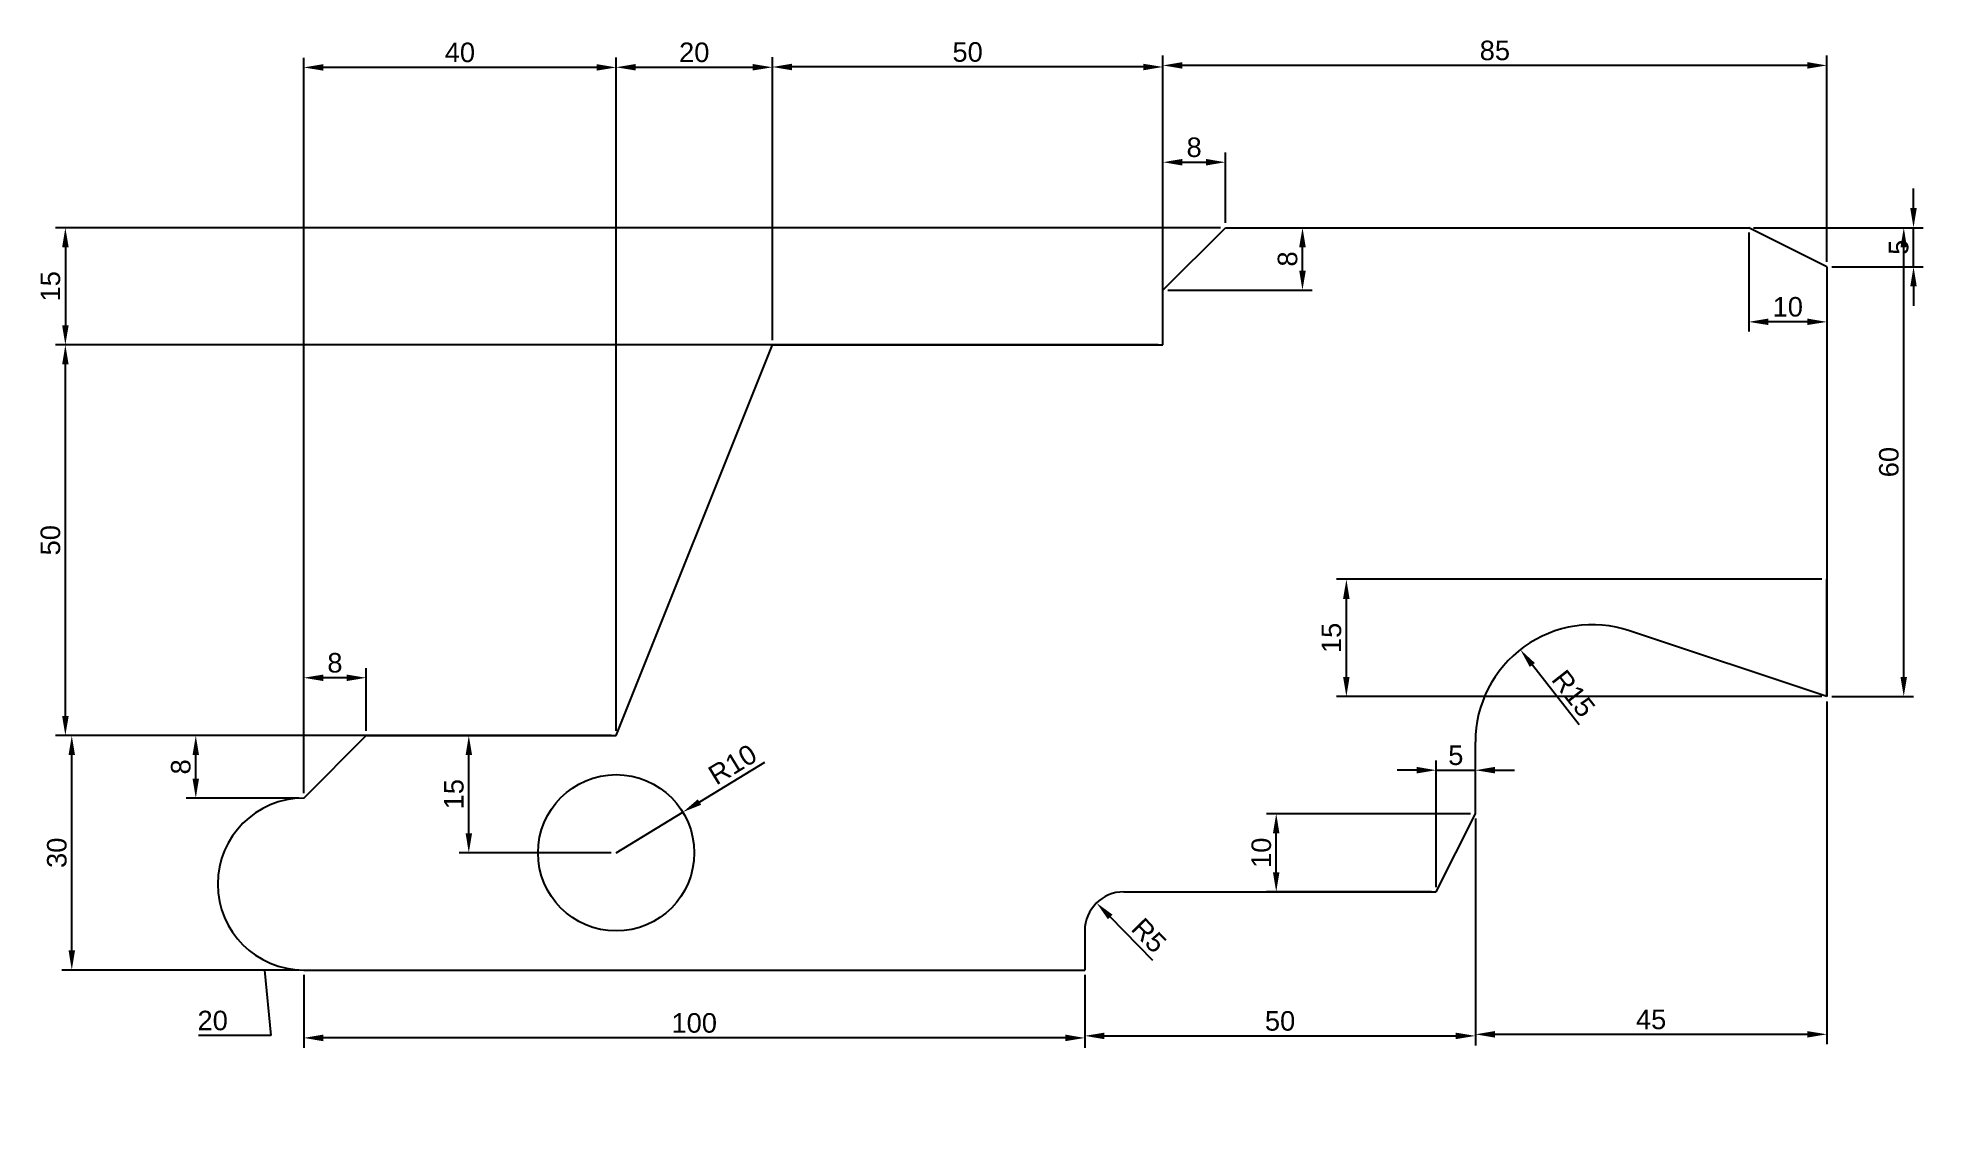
# Model space of a CAD drawing. Header units: millimetres. Extents: x -14 to 227, y 0 to 139.
import ezdxf

# ---------------------------------------------------------------- set-up
doc = ezdxf.new("R2010")
doc.units = ezdxf.units.MM
doc.styles.get("Standard").update_dxf_attribs({"font": 'arial.ttf'})
doc.dimstyles.new('ISO-25', dxfattribs={"dimtxt": 2.5, "dimasz": 2.5, "dimexe": 1.25, "dimexo": 0.625, "dimtad": 1, "dimtxsty": 'Standard', "dimcen": 2.5, "dimadec": 0, "dimazin": 0, "dimtfac": 1, "dimtmove": 0, "dimatfit": 3, "dimfxl": 1, "dimarcsym": 0})

# ---------------------------------------------------------------- blocks, each defined once
blk = doc.blocks.new('*D1')
at = {"color": 0, "lineweight": -2}
for p, q in [((19.38, 20), (15, 20)), ((15, 20), (15.78, 11.62)), ((15.78, 11.62), (6.54, 11.62))]:
    blk.add_line(p, q, dxfattribs=at)
at = {"layer": 'Defpoints', "color": 0}
for p in [(20, 20), (10.78, 11.62), (0, 0)]:
    blk.add_point(p, dxfattribs=at)
at = {"color": 0, "insert": (8.35, 13.52), "char_height": 2.5, "attachment_point": 5}
blk.add_mtext('20', dxfattribs=at)
blk = doc.blocks.new('*D2')
at = {"color": 0, "lineweight": -2}
for p, q in [((20, 19.38), (20, 10.06)), ((120, 19.38), (120, 10.06)), ((117.5, 11.31), (22.5, 11.31))]:
    blk.add_line(p, q, dxfattribs=at)
at = {"color": 0}
for points in [[(22.5, 11.73), (22.5, 10.89), (20, 11.31)], [(117.5, 11.73), (117.5, 10.89), (120, 11.31)]]:
    blk.add_solid(points, dxfattribs=at)
at = {"layer": 'Defpoints', "color": 0}
for p in [(20, 20), (120, 20), (20, 11.31)]:
    blk.add_point(p, dxfattribs=at)
at = {"color": 0, "insert": (70, 13.21), "char_height": 2.5, "attachment_point": 5}
blk.add_mtext('100', dxfattribs=at)
blk = doc.blocks.new('*D4')
at = {"color": 0, "lineweight": -2}
for p, q in [((205.62, 115), (226.1, 115)), ((224.85, 57.5), (224.85, 112.5)), ((215.62, 55), (226.1, 55))]:
    blk.add_line(p, q, dxfattribs=at)
at = {"color": 0}
for points in [[(224.43, 112.5), (225.26, 112.5), (224.85, 115)], [(224.43, 57.5), (225.26, 57.5), (224.85, 55)]]:
    blk.add_solid(points, dxfattribs=at)
at = {"layer": 'Defpoints', "color": 0}
for p in [(205, 115), (224.85, 115), (215, 55)]:
    blk.add_point(p, dxfattribs=at)
at = {"color": 0, "insert": (222.95, 85), "char_height": 2.5, "attachment_point": 5, "rotation": 90}
blk.add_mtext('60', dxfattribs=at)
blk = doc.blocks.new('*D5')
at = {"color": 0, "lineweight": -2}
for p, q in [((170, 39.38), (170, 10.32)), ((120, 19.38), (120, 10.32)), ((122.5, 11.57), (167.5, 11.57))]:
    blk.add_line(p, q, dxfattribs=at)
at = {"color": 0}
for points in [[(122.5, 11.98), (122.5, 11.15), (120, 11.57)], [(167.5, 11.98), (167.5, 11.15), (170, 11.57)]]:
    blk.add_solid(points, dxfattribs=at)
at = {"layer": 'Defpoints', "color": 0}
for p in [(170, 40), (120, 20), (170, 11.57)]:
    blk.add_point(p, dxfattribs=at)
at = {"color": 0, "insert": (145, 13.47), "char_height": 2.5, "attachment_point": 5}
blk.add_mtext('50', dxfattribs=at)
blk = doc.blocks.new('*D6')
at = {"color": 0, "lineweight": -2}
for p, q in [((215, 54.38), (215, 10.52)), ((170, 38.75), (170, 10.52)), ((172.5, 11.77), (212.5, 11.77))]:
    blk.add_line(p, q, dxfattribs=at)
at = {"color": 0}
for points in [[(172.5, 12.18), (172.5, 11.35), (170, 11.77)], [(212.5, 12.18), (212.5, 11.35), (215, 11.77)]]:
    blk.add_solid(points, dxfattribs=at)
at = {"layer": 'Defpoints', "color": 0}
for p in [(215, 55), (170, 39.38), (215, 11.77)]:
    blk.add_point(p, dxfattribs=at)
at = {"color": 0, "insert": (192.5, 13.66), "char_height": 2.5, "attachment_point": 5}
blk.add_mtext('45', dxfattribs=at)
blk = doc.blocks.new('*D7')
at = {"color": 0, "lineweight": -2}
for p, q in [((130, 107.62), (130, 137.02)), ((212.5, 135.77), (132.5, 135.77)), ((215, 110.62), (215, 137.02))]:
    blk.add_line(p, q, dxfattribs=at)
at = {"color": 0}
for points in [[(132.5, 136.19), (132.5, 135.35), (130, 135.77)], [(212.5, 136.19), (212.5, 135.35), (215, 135.77)]]:
    blk.add_solid(points, dxfattribs=at)
at = {"layer": 'Defpoints', "color": 0}
for p in [(130, 135.77), (215, 110), (130, 107)]:
    blk.add_point(p, dxfattribs=at)
at = {"color": 0, "insert": (172.5, 137.67), "char_height": 2.5, "attachment_point": 5}
blk.add_mtext('85', dxfattribs=at)
blk = doc.blocks.new('*D8')
at = {"color": 0, "lineweight": -2}
for p, q in [((80, 100.62), (80, 136.82)), ((127.5, 135.57), (82.5, 135.57)), ((130, 100.62), (130, 136.82))]:
    blk.add_line(p, q, dxfattribs=at)
at = {"color": 0}
for points in [[(82.5, 135.98), (82.5, 135.15), (80, 135.57)], [(127.5, 135.98), (127.5, 135.15), (130, 135.57)]]:
    blk.add_solid(points, dxfattribs=at)
at = {"layer": 'Defpoints', "color": 0}
for p in [(80, 135.57), (80, 100), (130, 100)]:
    blk.add_point(p, dxfattribs=at)
at = {"color": 0, "insert": (105, 137.47), "char_height": 2.5, "attachment_point": 5}
blk.add_mtext('50', dxfattribs=at)
blk = doc.blocks.new('*D9')
at = {"color": 0, "lineweight": -2}
for p, q in [((60, 50.62), (60, 136.78)), ((62.5, 135.53), (77.5, 135.53)), ((80, 100.62), (80, 136.78))]:
    blk.add_line(p, q, dxfattribs=at)
at = {"color": 0}
for points in [[(62.5, 135.95), (62.5, 135.12), (60, 135.53)], [(77.5, 135.95), (77.5, 135.12), (80, 135.53)]]:
    blk.add_solid(points, dxfattribs=at)
at = {"layer": 'Defpoints', "color": 0}
for p in [(80, 135.53), (80, 100), (60, 50)]:
    blk.add_point(p, dxfattribs=at)
at = {"color": 0, "insert": (70, 137.43), "char_height": 2.5, "attachment_point": 5}
blk.add_mtext('20', dxfattribs=at)
blk = doc.blocks.new('*D10')
at = {"color": 0, "lineweight": -2}
for p, q in [((20, 50.62), (20, 136.76)), ((57.5, 135.51), (22.5, 135.51)), ((60, 50.62), (60, 136.76))]:
    blk.add_line(p, q, dxfattribs=at)
at = {"color": 0}
for points in [[(22.5, 135.93), (22.5, 135.1), (20, 135.51)], [(57.5, 135.93), (57.5, 135.1), (60, 135.51)]]:
    blk.add_solid(points, dxfattribs=at)
at = {"layer": 'Defpoints', "color": 0}
for p in [(20, 135.51), (20, 50), (60, 50)]:
    blk.add_point(p, dxfattribs=at)
at = {"color": 0, "insert": (40, 137.42), "char_height": 2.5, "attachment_point": 5}
blk.add_mtext('40', dxfattribs=at)
blk = doc.blocks.new('*D11')
at = {"color": 0, "lineweight": -2}
for p, q in [((137.38, 115), (-11.76, 115)), ((-10.51, 112.5), (-10.51, 102.5)), ((129.38, 100), (-11.76, 100))]:
    blk.add_line(p, q, dxfattribs=at)
at = {"color": 0}
for points in [[(-10.92, 112.5), (-10.09, 112.5), (-10.51, 115)], [(-10.92, 102.5), (-10.09, 102.5), (-10.51, 100)]]:
    blk.add_solid(points, dxfattribs=at)
at = {"layer": 'Defpoints', "color": 0}
for p in [(138, 115), (-10.51, 100), (130, 100)]:
    blk.add_point(p, dxfattribs=at)
at = {"color": 0, "insert": (-12.41, 107.5), "char_height": 2.5, "attachment_point": 5, "rotation": 90}
blk.add_mtext('15', dxfattribs=at)
blk = doc.blocks.new('*D12')
at = {"color": 0, "lineweight": -2}
for p, q in [((79.38, 100), (-11.76, 100)), ((-10.51, 52.5), (-10.51, 97.5)), ((59.38, 50), (-11.76, 50))]:
    blk.add_line(p, q, dxfattribs=at)
at = {"color": 0}
for points in [[(-10.92, 97.5), (-10.09, 97.5), (-10.51, 100)], [(-10.92, 52.5), (-10.09, 52.5), (-10.51, 50)]]:
    blk.add_solid(points, dxfattribs=at)
at = {"layer": 'Defpoints', "color": 0}
for p in [(-10.51, 100), (80, 100), (60, 50)]:
    blk.add_point(p, dxfattribs=at)
at = {"color": 0, "insert": (-12.41, 75), "char_height": 2.5, "attachment_point": 5, "rotation": 90}
blk.add_mtext('50', dxfattribs=at)
blk = doc.blocks.new('*D13')
at = {"color": 0, "lineweight": -2}
for p, q in [((27.38, 50), (-10.94, 50)), ((-9.69, 22.5), (-9.69, 47.5)), ((19.38, 20), (-10.94, 20))]:
    blk.add_line(p, q, dxfattribs=at)
at = {"color": 0}
for points in [[(-10.1, 47.5), (-9.27, 47.5), (-9.69, 50)], [(-10.1, 22.5), (-9.27, 22.5), (-9.69, 20)]]:
    blk.add_solid(points, dxfattribs=at)
at = {"layer": 'Defpoints', "color": 0}
for p in [(-9.69, 50), (28, 50), (20, 20)]:
    blk.add_point(p, dxfattribs=at)
at = {"color": 0, "insert": (-11.59, 35), "char_height": 2.5, "attachment_point": 5, "rotation": 90}
blk.add_mtext('30', dxfattribs=at)
blk = doc.blocks.new('*D14')
at = {"color": 0, "lineweight": -2}
for p, q in [((59.38, 50), (39.89, 50)), ((41.14, 37.5), (41.14, 47.5)), ((59.38, 35), (39.89, 35))]:
    blk.add_line(p, q, dxfattribs=at)
at = {"color": 0}
for points in [[(40.73, 47.5), (41.56, 47.5), (41.14, 50)], [(40.73, 37.5), (41.56, 37.5), (41.14, 35)]]:
    blk.add_solid(points, dxfattribs=at)
at = {"layer": 'Defpoints', "color": 0}
for p in [(41.14, 50), (60, 50), (60, 35)]:
    blk.add_point(p, dxfattribs=at)
at = {"color": 0, "insert": (39.24, 42.5), "char_height": 2.5, "attachment_point": 5, "rotation": 90}
blk.add_mtext('15', dxfattribs=at)
blk = doc.blocks.new('*D15')
at = {"color": 0, "lineweight": -2}
for p, q in [((19.38, 50), (4.94, 50)), ((6.19, 44.5), (6.19, 47.5)), ((19.38, 42), (4.94, 42))]:
    blk.add_line(p, q, dxfattribs=at)
at = {"color": 0}
for points in [[(5.77, 47.5), (6.6, 47.5), (6.19, 50)], [(5.77, 44.5), (6.6, 44.5), (6.19, 42)]]:
    blk.add_solid(points, dxfattribs=at)
at = {"layer": 'Defpoints', "color": 0}
for p in [(6.19, 50), (20, 50), (20, 42)]:
    blk.add_point(p, dxfattribs=at)
at = {"color": 0, "insert": (4.28, 46), "char_height": 2.5, "attachment_point": 5, "rotation": 90}
blk.add_mtext('8', dxfattribs=at)
blk = doc.blocks.new('*D16')
at = {"color": 0, "lineweight": -2}
for p, q in [((20, 42.62), (20, 58.65)), ((28, 50.63), (28, 58.65)), ((25.5, 57.4), (22.5, 57.4))]:
    blk.add_line(p, q, dxfattribs=at)
at = {"color": 0}
for points in [[(22.5, 57.81), (22.5, 56.98), (20, 57.4)], [(25.5, 57.81), (25.5, 56.98), (28, 57.4)]]:
    blk.add_solid(points, dxfattribs=at)
at = {"layer": 'Defpoints', "color": 0}
for p in [(20, 57.4), (28, 50), (20, 42)]:
    blk.add_point(p, dxfattribs=at)
at = {"color": 0, "insert": (24, 59.3), "char_height": 2.5, "attachment_point": 5}
blk.add_mtext('8', dxfattribs=at)
blk = doc.blocks.new('*D17')
at = {"color": 0, "lineweight": -2}
for p, q in [((130, 108.25), (130, 124.63)), ((132.5, 123.38), (135.5, 123.38)), ((138, 115.62), (138, 124.63))]:
    blk.add_line(p, q, dxfattribs=at)
at = {"color": 0}
for points in [[(132.5, 123.8), (132.5, 122.96), (130, 123.38)], [(135.5, 123.8), (135.5, 122.96), (138, 123.38)]]:
    blk.add_solid(points, dxfattribs=at)
at = {"layer": 'Defpoints', "color": 0}
for p in [(138, 123.38), (138, 115), (130, 107.62)]:
    blk.add_point(p, dxfattribs=at)
at = {"color": 0, "insert": (134, 125.28), "char_height": 2.5, "attachment_point": 5}
blk.add_mtext('8', dxfattribs=at)
blk = doc.blocks.new('*D18')
at = {"color": 0, "lineweight": -2}
for p, q in [((138, 115), (149.12, 115)), ((147.87, 109.5), (147.87, 112.5)), ((130.62, 107), (149.12, 107))]:
    blk.add_line(p, q, dxfattribs=at)
at = {"color": 0}
for points in [[(147.45, 112.5), (148.29, 112.5), (147.87, 115)], [(147.45, 109.5), (148.29, 109.5), (147.87, 107)]]:
    blk.add_solid(points, dxfattribs=at)
at = {"layer": 'Defpoints', "color": 0}
for p in [(137.38, 115), (147.87, 115), (130, 107)]:
    blk.add_point(p, dxfattribs=at)
at = {"color": 0, "insert": (145.97, 111), "char_height": 2.5, "attachment_point": 5, "rotation": 90}
blk.add_mtext('8', dxfattribs=at)
blk = doc.blocks.new('*D19')
at = {"color": 0, "lineweight": -2}
for p, q in [((205, 114.38), (205, 101.7)), ((215, 109.38), (215, 101.7)), ((212.5, 102.95), (207.5, 102.95))]:
    blk.add_line(p, q, dxfattribs=at)
at = {"color": 0}
for points in [[(207.5, 103.37), (207.5, 102.54), (205, 102.95)], [(212.5, 103.37), (212.5, 102.54), (215, 102.95)]]:
    blk.add_solid(points, dxfattribs=at)
at = {"layer": 'Defpoints', "color": 0}
for p in [(205, 115), (215, 110), (205, 102.95)]:
    blk.add_point(p, dxfattribs=at)
at = {"color": 0, "insert": (210, 104.86), "char_height": 2.5, "attachment_point": 5}
blk.add_mtext('10', dxfattribs=at)
blk = doc.blocks.new('*D20')
at = {"color": 0, "lineweight": -2}
for p, q in [((226.1, 117.5), (226.1, 120)), ((205.62, 115), (227.35, 115)), ((226.1, 110), (226.1, 115)), ((215.62, 110), (227.35, 110)), ((226.1, 107.5), (226.1, 105))]:
    blk.add_line(p, q, dxfattribs=at)
at = {"color": 0}
for points in [[(225.68, 117.5), (226.51, 117.5), (226.1, 115)], [(225.68, 107.5), (226.51, 107.5), (226.1, 110)]]:
    blk.add_solid(points, dxfattribs=at)
at = {"layer": 'Defpoints', "color": 0}
for p in [(205, 115), (226.1, 115), (215, 110)]:
    blk.add_point(p, dxfattribs=at)
at = {"color": 0, "insert": (224.2, 112.5), "char_height": 2.5, "attachment_point": 5, "rotation": 90}
blk.add_mtext('5', dxfattribs=at)
blk = doc.blocks.new('*D21')
at = {"color": 0, "lineweight": -2}
for p, q in [((78.98, 46.55), (70.68, 41.5)), ((60, 35), (68.54, 40.2))]:
    blk.add_line(p, q, dxfattribs=at)
at = {"color": 0}
blk.add_solid([(70.46, 41.85), (70.89, 41.14), (68.54, 40.2)], dxfattribs=at)
at = {"layer": 'Defpoints', "color": 0}
for p in [(68.54, 40.2), (60, 35)]:
    blk.add_point(p, dxfattribs=at)
at = {"color": 0, "insert": (74.91, 46.3), "char_height": 2.5, "attachment_point": 5, "rotation": 31.3237}
blk.add_mtext('R10', dxfattribs=at)
blk = doc.blocks.new('*D22')
at = {"color": 0, "lineweight": -2}
for p, q in [((169.38, 40), (143.26, 40)), ((144.51, 32.5), (144.51, 37.5)), ((164.38, 30), (143.26, 30))]:
    blk.add_line(p, q, dxfattribs=at)
at = {"color": 0}
for points in [[(144.09, 37.5), (144.92, 37.5), (144.51, 40)], [(144.09, 32.5), (144.92, 32.5), (144.51, 30)]]:
    blk.add_solid(points, dxfattribs=at)
at = {"layer": 'Defpoints', "color": 0}
for p in [(144.51, 40), (170, 40), (165, 30)]:
    blk.add_point(p, dxfattribs=at)
at = {"color": 0, "insert": (142.61, 35), "char_height": 2.5, "attachment_point": 5, "rotation": 90}
blk.add_mtext('10', dxfattribs=at)
blk = doc.blocks.new('*D23')
at = {"color": 0, "lineweight": -2}
for p, q in [((165, 30.62), (165, 46.82)), ((170, 40.62), (170, 46.82)), ((162.5, 45.57), (160, 45.57)), ((165, 45.57), (170, 45.57)), ((172.5, 45.57), (175, 45.57))]:
    blk.add_line(p, q, dxfattribs=at)
at = {"color": 0}
for points in [[(162.5, 45.99), (162.5, 45.16), (165, 45.57)], [(172.5, 45.99), (172.5, 45.16), (170, 45.57)]]:
    blk.add_solid(points, dxfattribs=at)
at = {"layer": 'Defpoints', "color": 0}
for p in [(170, 45.57), (170, 40), (165, 30)]:
    blk.add_point(p, dxfattribs=at)
at = {"color": 0, "insert": (167.5, 47.47), "char_height": 2.5, "attachment_point": 5}
blk.add_mtext('5', dxfattribs=at)
blk = doc.blocks.new('*D24')
at = {"color": 0, "lineweight": -2}
for p, q in [((214.38, 70), (152.24, 70)), ((153.49, 57.5), (153.49, 67.5)), ((214.38, 55), (152.24, 55))]:
    blk.add_line(p, q, dxfattribs=at)
at = {"color": 0}
for points in [[(153.07, 67.5), (153.9, 67.5), (153.49, 70)], [(153.07, 57.5), (153.9, 57.5), (153.49, 55)]]:
    blk.add_solid(points, dxfattribs=at)
at = {"layer": 'Defpoints', "color": 0}
for p in [(153.49, 70), (215, 70), (215, 55)]:
    blk.add_point(p, dxfattribs=at)
at = {"color": 0, "insert": (151.59, 62.5), "char_height": 2.5, "attachment_point": 5, "rotation": 90}
blk.add_mtext('15', dxfattribs=at)
blk = doc.blocks.new('*D25')
at = {"color": 0, "lineweight": -2}
blk.add_line((183.3, 51.36), (177.3, 59.03), dxfattribs=at)
at = {"color": 0}
blk.add_solid([(177.62, 59.29), (176.97, 58.78), (175.76, 61)], dxfattribs=at)
at = {"layer": 'Defpoints', "color": 0}
for p in [(175.76, 61), (185, 49.19)]:
    blk.add_point(p, dxfattribs=at)
at = {"color": 0, "insert": (182.57, 55.38), "char_height": 2.5, "attachment_point": 5, "rotation": 308.0456}
blk.add_mtext('R15', dxfattribs=at)
blk = doc.blocks.new('*D26')
at = {"color": 0, "lineweight": -2}
blk.add_line((128.7, 21.2), (123.26, 26.79), dxfattribs=at)
at = {"color": 0}
blk.add_solid([(123.56, 27.08), (122.96, 26.5), (121.51, 28.58)], dxfattribs=at)
at = {"layer": 'Defpoints', "color": 0}
for p in [(121.51, 28.58), (125, 25)]:
    blk.add_point(p, dxfattribs=at)
at = {"color": 0, "insert": (128.21, 24.42), "char_height": 2.5, "attachment_point": 5, "rotation": 314.2072}
blk.add_mtext('R5', dxfattribs=at)

msp = doc.modelspace()

# ---------------------------------------------------------------- linework, layer by layer
for p, q in [((130, 107), (138, 115)), ((138, 115), (205, 115)), ((215, 110), (205, 115)), ((215, 110), (215, 55)), ((130, 100), (130, 107)), ((60, 50), (80, 100)), ((80, 100), (130, 100)), ((215, 55), (215, 70)), ((215, 55), (189.743, 63.419)), ((20, 42), (28, 50)), ((28, 50), (60, 50)), ((170, 40), (170, 49.189)), ((165, 30), (170, 40)), ((125, 30), (165, 30)), ((120, 25), (120, 20)), ((20, 20), (120, 20))]:
    msp.add_line(p, q)
msp.add_circle((60, 35), 10)
for centre, radius, start, end in [((185, 49.189), 15, 71.56505, 180), ((20, 31), 11, 90, 270), ((125, 25), 5, 90, 180)]:
    msp.add_arc(centre, radius, start, end)

# ---------------------------------------------------------------- dimensions: what is measured, and where the dimension line sits
for base, p1, p2, picture, middle in [((20, 135.514), (60, 50), (20, 50), '*D10', (40, 137.415)), ((80, 135.533), (60, 50), (80, 100), '*D9', (70, 137.434)), ((80, 135.565), (130, 100), (80, 100), '*D8', (105, 137.467)), ((130, 135.771), (215, 110), (130, 107), '*D7', (172.5, 137.673)), ((138, 123.38), (130, 107.625), (138, 115), '*D17', (134, 125.281)), ((205, 102.955), (215, 110), (205, 115), '*D19', (210, 104.856)), ((20, 57.397), (28, 50), (20, 42), '*D16', (24, 59.299)), ((215, 11.767), (170, 39.375), (215, 55), '*D6', (192.5, 13.664)), ((170, 45.573), (165, 30), (170, 40), '*D23', (167.5, 47.47)), ((170, 11.566), (120, 20), (170, 40), '*D5', (145, 13.468)), ((20, 11.311), (120, 20), (20, 20), '*D2', (70, 13.212))]:
    dim = msp.add_linear_dim(base=base, p1=p1, p2=p2, dimstyle='ISO-25')
    dim.commit()
    dim.dimension.update_dxf_attribs({"geometry": picture, "text_midpoint": middle})
for base, p1, p2, picture, middle in [((226.098, 115), (215, 110), (205, 115), '*D20', (224.202, 112.5)), ((-10.507, 100), (138, 115), (130, 100), '*D11', (-12.409, 107.5)), ((147.87, 115), (130, 107), (137.375, 115), '*D18', (145.969, 111)), ((224.848, 115), (215, 55), (205, 115), '*D4', (222.947, 85)), ((-10.507, 100), (60, 50), (80, 100), '*D12', (-12.409, 75)), ((153.487, 70), (215, 55), (215, 70), '*D24', (151.586, 62.5)), ((-9.687, 50), (20, 20), (28, 50), '*D13', (-11.589, 35)), ((6.186, 50), (20, 42), (20, 50), '*D15', (4.284, 46)), ((41.142, 50), (60, 35), (60, 50), '*D14', (39.241, 42.5)), ((144.507, 40), (165, 30), (170, 40), '*D22', (142.606, 35))]:
    dim = msp.add_linear_dim(base=base, p1=p1, p2=p2, angle=90, dimstyle='ISO-25')
    dim.commit()
    dim.dimension.update_dxf_attribs({"geometry": picture, "text_midpoint": middle})
for center, mpoint, picture, middle in [((185, 49.189), (175.756, 61.001), '*D25', (181.069, 54.212)), ((125, 25), (121.514, 28.584), '*D26', (126.848, 23.1))]:
    dim = msp.add_radius_dim(center=center, mpoint=mpoint, dimstyle='ISO-25')
    dim.commit()
    dim.dimension.update_dxf_attribs({"geometry": picture, "text_midpoint": middle, "dimtype": 164})
dim = msp.add_radius_dim(center=(60, 35), mpoint=(68.542, 40.199), dimstyle='ISO-25')
dim.commit()
dim.dimension.update_dxf_attribs({"geometry": '*D21', "text_midpoint": (74.907, 46.298)})
dim = msp.add_ordinate_dim(feature_location=(20, 20), offset=(-9.221, -8.378), dtype=0, origin=(0, 0), dimstyle='ISO-25')
dim.commit()
dim.dimension.update_dxf_attribs({"geometry": '*D1', "text_midpoint": (8.347, 13.524)})

doc.saveas('drawing.dxf')
